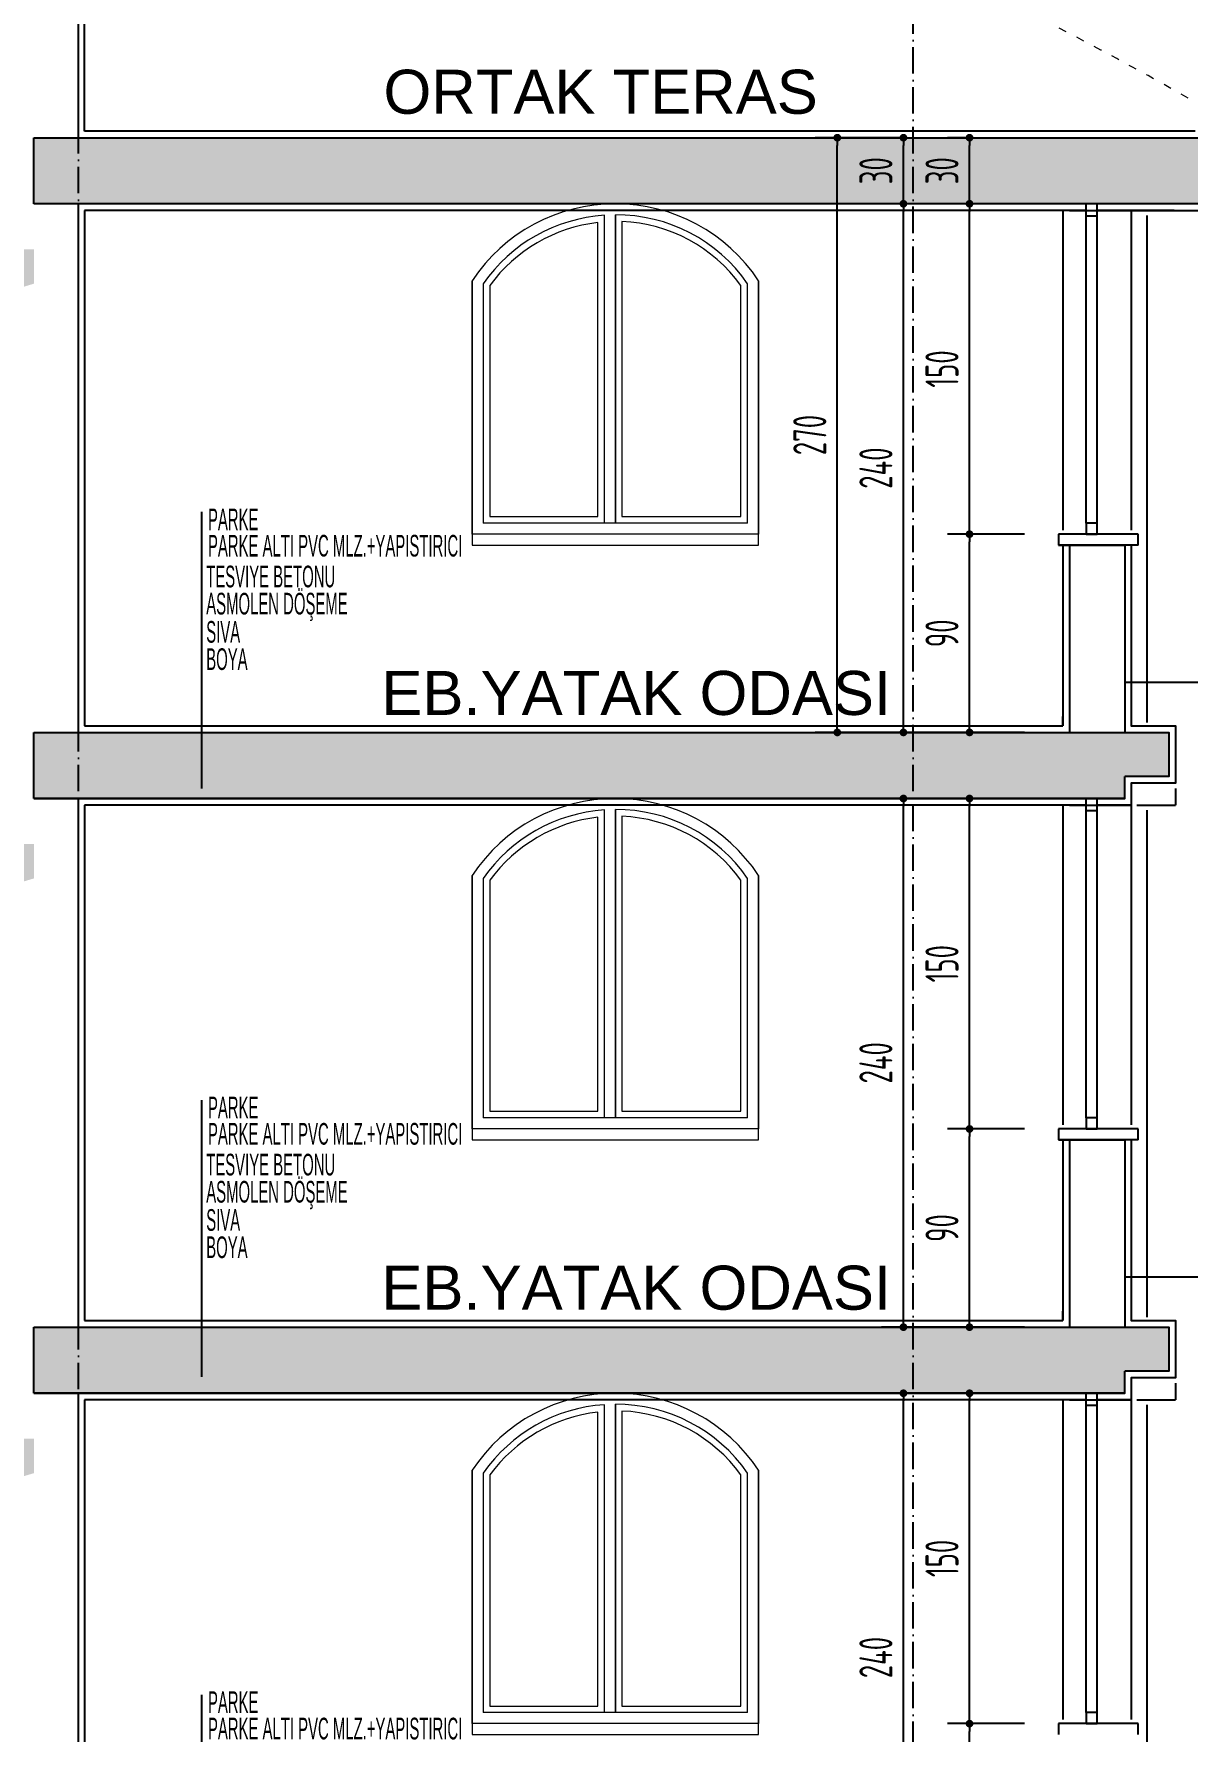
# Model space of a CAD drawing. Extents: x 41749 to 92598, y -24291 to 29432.
# Drawn here: x 73335 to 73859, y -22762 to -21991 of the extents above; entities that cross this region are included whole.
import ezdxf

# ---------------------------------------------------------------- set-up
doc = ezdxf.new("R2010")
doc.units = 0
doc.header["$MEASUREMENT"] = 0
doc.header["$PDMODE"] = 3
doc.linetypes.add('ACAD_ISO03W100', pattern=[30, 12, -18])
doc.linetypes.add('ACAD_ISO10W100', pattern=[18, 12, -3, 0, -3])
doc.layers.get('0').update_dxf_attribs({"linetype": 'CONTINUOUS'})
doc.layers.get('Defpoints').update_dxf_attribs({"linetype": 'CONTINUOUS'})
for name, color, linetype in [('ADAKENARI', 7, 'CONTINUOUS'), ('AKS', 10, 'CONTINUOUS'), ('CAM', 12, 'CONTINUOUS'), ('DUVAR', 6, 'CONTINUOUS'), ('İÇ ÖLÇÜ', 95, 'CONTINUOUS'), ('KAPEN', 83, 'CONTINUOUS'), ('KOLON', 5, 'CONTINUOUS'), ('MAHAL', 21, 'CONTINUOUS'), ('SIVA', 7, 'CONTINUOUS'), ('SıVA', 7, 'CONTINUOUS'), ('tar', 12, 'CONTINUOUS')]:
    doc.layers.add(name, color=color, linetype=linetype)
for name, color, linetype, lineweight in [('KAPI-ACILIM1', 13, 'ACAD_ISO03W100', 20), ('KAPI-GOR', 153, 'CONTINUOUS', 15), ('Yazı 1_20', 7, 'CONTINUOUS', 25)]:
    doc.layers.add(name, color=color, linetype=linetype, lineweight=lineweight)
doc.styles.add('ARIALNARROW', font='ARIALN.TTF')
doc.styles.add('mahal', font='arial.ttf', dxfattribs={"height": 70})
doc.styles.add('OLCU', font='isocpeur.ttf', dxfattribs={"width": 0.59})
doc.dimstyles.new('OLCU3', dxfattribs={"dimscale": 0.5, "dimtxt": 30, "dimasz": 7, "dimexe": 20, "dimexo": 0, "dimgap": 10, "dimtad": 1, "dimdec": 4, "dimrnd": 0.5, "dimdsep": 46, "dimtxsty": 'OLCU', "dimblk1": 'DOT', "dimblk2": 'DOT', "dimsah": 1, "dimcen": 0.09, "dimclrt": 4, "dimadec": 0, "dimazin": 0, "dimtfac": 1, "dimtdec": 4, "dimtix": 1, "dimtmove": 2, "dimatfit": 3, "dimfxl": 0, "dimtolj": 1, "dimtzin": 0, "dimarcsym": 0})

# ---------------------------------------------------------------- blocks, each defined once
blk = doc.blocks.new('DOT')
at = {"color": 0, "linetype": 'ByBlock'}
blk.add_line((-0.5, 0), (-1, 0), dxfattribs=at)
at = {"color": 0, "linetype": 'ByBlock', "const_width": 0.5}
blk.add_lwpolyline([(-0.25, 0, 1), (0.25, 0, 1)], format="xyb", close=True, dxfattribs=at)
blk = doc.blocks.new('*D27')
at = {"layer": 'Defpoints', "color": 0, "transparency": 16777216}
for p in [(73730.06, -22068.23), (73793.45, -22068.23), (73793.45, -22308.23)]:
    blk.add_point(p, dxfattribs=at)
at = {"layer": 'İÇ ÖLÇÜ', "color": 0, "lineweight": -2, "transparency": 16777216}
for p, q in [((73755.06, -22068.23), (73720.06, -22068.23)), ((73730.06, -22304.73), (73730.06, -22071.73)), ((73755.06, -22308.23), (73720.06, -22308.23))]:
    blk.add_line(p, q, dxfattribs=at)
at = {"layer": 'İÇ ÖLÇÜ', "color": 0, "lineweight": -2, "transparency": 16777216, "xscale": 3.5, "yscale": 3.5, "zscale": 3.5}
for p, rotation in [((73730.06, -22068.23), 90), ((73730.06, -22308.23), 270)]:
    blk.add_blockref('DOT', p, dxfattribs=dict(at, rotation=rotation))
at = {"layer": 'İÇ ÖLÇÜ', "color": 4, "transparency": 16777216, "insert": (73717.56, -22188.23), "char_height": 15, "attachment_point": 5, "rotation": 90, "style": 'OLCU'}
blk.add_mtext('\\A1;240', dxfattribs=at)
blk = doc.blocks.new('*D28')
at = {"layer": 'Defpoints', "color": 0, "transparency": 16777216}
for p in [(73700.06, -22038.23), (73763.45, -22038.23), (73763.45, -22308.23)]:
    blk.add_point(p, dxfattribs=at)
at = {"layer": 'İÇ ÖLÇÜ', "color": 0, "lineweight": -2, "transparency": 16777216}
for p, q in [((73725.06, -22038.23), (73690.06, -22038.23)), ((73700.06, -22304.73), (73700.06, -22041.73)), ((73725.06, -22308.23), (73690.06, -22308.23))]:
    blk.add_line(p, q, dxfattribs=at)
at = {"layer": 'İÇ ÖLÇÜ', "color": 0, "lineweight": -2, "transparency": 16777216, "xscale": 3.5, "yscale": 3.5, "zscale": 3.5}
for p, rotation in [((73700.06, -22038.23), 90), ((73700.06, -22308.23), 270)]:
    blk.add_blockref('DOT', p, dxfattribs=dict(at, rotation=rotation))
at = {"layer": 'İÇ ÖLÇÜ', "color": 4, "transparency": 16777216, "insert": (73687.56, -22173.23), "char_height": 15, "attachment_point": 5, "rotation": 90, "style": 'OLCU'}
blk.add_mtext('\\A1;270', dxfattribs=at)
blk = doc.blocks.new('*D29')
at = {"layer": 'Defpoints', "color": 0, "transparency": 16777216}
for p in [(73760.06, -22218.23), (73816.03, -22218.23), (73823.45, -22308.23)]:
    blk.add_point(p, dxfattribs=at)
at = {"layer": 'İÇ ÖLÇÜ', "color": 0, "lineweight": -2, "transparency": 16777216}
for p, q in [((73785.06, -22218.23), (73750.06, -22218.23)), ((73760.06, -22304.73), (73760.06, -22221.73)), ((73785.06, -22308.23), (73750.06, -22308.23))]:
    blk.add_line(p, q, dxfattribs=at)
at = {"layer": 'İÇ ÖLÇÜ', "color": 0, "lineweight": -2, "transparency": 16777216, "xscale": 3.5, "yscale": 3.5, "zscale": 3.5}
for p, rotation in [((73760.06, -22218.23), 90), ((73760.06, -22308.23), 270)]:
    blk.add_blockref('DOT', p, dxfattribs=dict(at, rotation=rotation))
at = {"layer": 'İÇ ÖLÇÜ', "color": 4, "transparency": 16777216, "insert": (73747.56, -22263.23), "char_height": 15, "attachment_point": 5, "rotation": 90, "style": 'OLCU'}
blk.add_mtext('\\A1;90', dxfattribs=at)
blk = doc.blocks.new('*D30')
at = {"layer": 'Defpoints', "color": 0, "transparency": 16777216}
for p in [(73760.06, -22068.23), (73812.54, -22068.23), (73816.03, -22218.23)]:
    blk.add_point(p, dxfattribs=at)
at = {"layer": 'İÇ ÖLÇÜ', "color": 0, "lineweight": -2, "transparency": 16777216}
for p, q in [((73785.06, -22068.23), (73750.06, -22068.23)), ((73760.06, -22214.73), (73760.06, -22071.73)), ((73785.06, -22218.23), (73750.06, -22218.23))]:
    blk.add_line(p, q, dxfattribs=at)
at = {"layer": 'İÇ ÖLÇÜ', "color": 0, "lineweight": -2, "transparency": 16777216, "xscale": 3.5, "yscale": 3.5, "zscale": 3.5}
for p, rotation in [((73760.06, -22068.23), 90), ((73760.06, -22218.23), 270)]:
    blk.add_blockref('DOT', p, dxfattribs=dict(at, rotation=rotation))
at = {"layer": 'İÇ ÖLÇÜ', "color": 4, "transparency": 16777216, "insert": (73747.56, -22143.23), "char_height": 15, "attachment_point": 5, "rotation": 90, "style": 'OLCU'}
blk.add_mtext('\\A1;150', dxfattribs=at)
blk = doc.blocks.new('KASA-2')
for p, q in [((-0.5, -0.5), (-0.5, 0.5)), ((-0.5, 0.5), (0.5, 0.5)), ((0.5, 0.5), (0.5, -0.5)), ((0.5, -0.5), (-0.5, -0.5))]:
    blk.add_line(p, q)
blk = doc.blocks.new('*D31')
at = {"layer": 'Defpoints', "color": 0, "transparency": 16777216}
for p in [(73760.06, -22038.23), (73768.33, -22038.23), (73812.54, -22068.23)]:
    blk.add_point(p, dxfattribs=at)
at = {"layer": 'İÇ ÖLÇÜ', "color": 0, "lineweight": -2, "transparency": 16777216}
for p, q in [((73760.18, -22038.23), (73750.06, -22038.23)), ((73760.06, -22064.73), (73760.06, -22041.73)), ((73760.18, -22068.23), (73750.06, -22068.23))]:
    blk.add_line(p, q, dxfattribs=at)
at = {"layer": 'İÇ ÖLÇÜ', "color": 0, "lineweight": -2, "transparency": 16777216, "xscale": 3.5, "yscale": 3.5, "zscale": 3.5}
for p, rotation in [((73760.06, -22038.23), 90), ((73760.06, -22068.23), 270)]:
    blk.add_blockref('DOT', p, dxfattribs=dict(at, rotation=rotation))
at = {"layer": 'İÇ ÖLÇÜ', "color": 4, "transparency": 16777216, "insert": (73747.56, -22053.23), "char_height": 15, "attachment_point": 5, "rotation": 90, "style": 'OLCU'}
blk.add_mtext('\\A1;30', dxfattribs=at)
blk = doc.blocks.new('*D32')
at = {"layer": 'Defpoints', "color": 0, "transparency": 16777216}
for p in [(73730.06, -22038.23), (73734.75, -22038.23), (73793.45, -22068.23)]:
    blk.add_point(p, dxfattribs=at)
at = {"layer": 'İÇ ÖLÇÜ', "color": 0, "lineweight": -2, "transparency": 16777216}
for p, q in [((73730.18, -22038.23), (73720.06, -22038.23)), ((73730.06, -22064.73), (73730.06, -22041.73)), ((73730.18, -22068.23), (73720.06, -22068.23))]:
    blk.add_line(p, q, dxfattribs=at)
at = {"layer": 'İÇ ÖLÇÜ', "color": 0, "lineweight": -2, "transparency": 16777216, "xscale": 3.5, "yscale": 3.5, "zscale": 3.5}
for p, rotation in [((73730.06, -22038.23), 90), ((73730.06, -22068.23), 270)]:
    blk.add_blockref('DOT', p, dxfattribs=dict(at, rotation=rotation))
at = {"layer": 'İÇ ÖLÇÜ', "color": 4, "transparency": 16777216, "insert": (73717.56, -22053.23), "char_height": 15, "attachment_point": 5, "rotation": 90, "style": 'OLCU'}
blk.add_mtext('\\A1;30', dxfattribs=at)
blk = doc.blocks.new('*D44')
at = {"layer": 'Defpoints', "color": 0, "transparency": 16777216}
for p in [(73730.06, -22338.23), (73793.45, -22338.23), (73793.45, -22578.23)]:
    blk.add_point(p, dxfattribs=at)
at = {"layer": 'İÇ ÖLÇÜ', "color": 0, "lineweight": -2, "transparency": 16777216}
for p, q in [((73755.06, -22338.23), (73720.06, -22338.23)), ((73730.06, -22574.73), (73730.06, -22341.73)), ((73755.06, -22578.23), (73720.06, -22578.23))]:
    blk.add_line(p, q, dxfattribs=at)
at = {"layer": 'İÇ ÖLÇÜ', "color": 0, "lineweight": -2, "transparency": 16777216, "xscale": 3.5, "yscale": 3.5, "zscale": 3.5}
for p, rotation in [((73730.06, -22338.23), 90), ((73730.06, -22578.23), 270)]:
    blk.add_blockref('DOT', p, dxfattribs=dict(at, rotation=rotation))
at = {"layer": 'İÇ ÖLÇÜ', "color": 4, "transparency": 16777216, "insert": (73717.56, -22458.23), "char_height": 15, "attachment_point": 5, "rotation": 90, "style": 'OLCU'}
blk.add_mtext('\\A1;240', dxfattribs=at)
blk = doc.blocks.new('*D45')
at = {"layer": 'Defpoints', "color": 0, "transparency": 16777216}
for p in [(73760.06, -22488.23), (73816.03, -22488.23), (73823.45, -22578.23)]:
    blk.add_point(p, dxfattribs=at)
at = {"layer": 'İÇ ÖLÇÜ', "color": 0, "lineweight": -2, "transparency": 16777216}
for p, q in [((73785.06, -22488.23), (73750.06, -22488.23)), ((73760.06, -22574.73), (73760.06, -22491.73)), ((73785.06, -22578.23), (73750.06, -22578.23))]:
    blk.add_line(p, q, dxfattribs=at)
at = {"layer": 'İÇ ÖLÇÜ', "color": 0, "lineweight": -2, "transparency": 16777216, "xscale": 3.5, "yscale": 3.5, "zscale": 3.5}
for p, rotation in [((73760.06, -22488.23), 90), ((73760.06, -22578.23), 270)]:
    blk.add_blockref('DOT', p, dxfattribs=dict(at, rotation=rotation))
at = {"layer": 'İÇ ÖLÇÜ', "color": 4, "transparency": 16777216, "insert": (73747.56, -22533.23), "char_height": 15, "attachment_point": 5, "rotation": 90, "style": 'OLCU'}
blk.add_mtext('\\A1;90', dxfattribs=at)
blk = doc.blocks.new('*D46')
at = {"layer": 'Defpoints', "color": 0, "transparency": 16777216}
for p in [(73760.06, -22338.23), (73812.54, -22338.23), (73816.03, -22488.23)]:
    blk.add_point(p, dxfattribs=at)
at = {"layer": 'İÇ ÖLÇÜ', "color": 0, "lineweight": -2, "transparency": 16777216}
for p, q in [((73785.06, -22338.23), (73750.06, -22338.23)), ((73760.06, -22484.73), (73760.06, -22341.73)), ((73785.06, -22488.23), (73750.06, -22488.23))]:
    blk.add_line(p, q, dxfattribs=at)
at = {"layer": 'İÇ ÖLÇÜ', "color": 0, "lineweight": -2, "transparency": 16777216, "xscale": 3.5, "yscale": 3.5, "zscale": 3.5}
for p, rotation in [((73760.06, -22338.23), 90), ((73760.06, -22488.23), 270)]:
    blk.add_blockref('DOT', p, dxfattribs=dict(at, rotation=rotation))
at = {"layer": 'İÇ ÖLÇÜ', "color": 4, "transparency": 16777216, "insert": (73747.56, -22413.23), "char_height": 15, "attachment_point": 5, "rotation": 90, "style": 'OLCU'}
blk.add_mtext('\\A1;150', dxfattribs=at)
blk = doc.blocks.new('*D56')
at = {"layer": 'Defpoints', "color": 0, "transparency": 16777216}
for p in [(73730.06, -22608.23), (73793.45, -22608.23), (73793.45, -22848.23)]:
    blk.add_point(p, dxfattribs=at)
at = {"layer": 'İÇ ÖLÇÜ', "color": 0, "lineweight": -2, "transparency": 16777216}
for p, q in [((73755.06, -22608.23), (73720.06, -22608.23)), ((73730.06, -22844.73), (73730.06, -22611.73)), ((73755.06, -22848.23), (73720.06, -22848.23))]:
    blk.add_line(p, q, dxfattribs=at)
at = {"layer": 'İÇ ÖLÇÜ', "color": 0, "lineweight": -2, "transparency": 16777216, "xscale": 3.5, "yscale": 3.5, "zscale": 3.5}
for p, rotation in [((73730.06, -22608.23), 90), ((73730.06, -22848.23), 270)]:
    blk.add_blockref('DOT', p, dxfattribs=dict(at, rotation=rotation))
at = {"layer": 'İÇ ÖLÇÜ', "color": 4, "transparency": 16777216, "insert": (73717.56, -22728.23), "char_height": 15, "attachment_point": 5, "rotation": 90, "style": 'OLCU'}
blk.add_mtext('\\A1;240', dxfattribs=at)
blk = doc.blocks.new('*D57')
at = {"layer": 'Defpoints', "color": 0, "transparency": 16777216}
for p in [(73760.06, -22758.23), (73816.03, -22758.23), (73823.45, -22848.23)]:
    blk.add_point(p, dxfattribs=at)
at = {"layer": 'İÇ ÖLÇÜ', "color": 0, "lineweight": -2, "transparency": 16777216}
for p, q in [((73785.06, -22758.23), (73750.06, -22758.23)), ((73760.06, -22844.73), (73760.06, -22761.73)), ((73785.06, -22848.23), (73750.06, -22848.23))]:
    blk.add_line(p, q, dxfattribs=at)
at = {"layer": 'İÇ ÖLÇÜ', "color": 0, "lineweight": -2, "transparency": 16777216, "xscale": 3.5, "yscale": 3.5, "zscale": 3.5}
for p, rotation in [((73760.06, -22758.23), 90), ((73760.06, -22848.23), 270)]:
    blk.add_blockref('DOT', p, dxfattribs=dict(at, rotation=rotation))
at = {"layer": 'İÇ ÖLÇÜ', "color": 4, "transparency": 16777216, "insert": (73747.56, -22803.23), "char_height": 15, "attachment_point": 5, "rotation": 90, "style": 'OLCU'}
blk.add_mtext('\\A1;90', dxfattribs=at)
blk = doc.blocks.new('*D58')
at = {"layer": 'Defpoints', "color": 0, "transparency": 16777216}
for p in [(73760.06, -22608.23), (73812.54, -22608.23), (73816.03, -22758.23)]:
    blk.add_point(p, dxfattribs=at)
at = {"layer": 'İÇ ÖLÇÜ', "color": 0, "lineweight": -2, "transparency": 16777216}
for p, q in [((73785.06, -22608.23), (73750.06, -22608.23)), ((73760.06, -22754.73), (73760.06, -22611.73)), ((73785.06, -22758.23), (73750.06, -22758.23))]:
    blk.add_line(p, q, dxfattribs=at)
at = {"layer": 'İÇ ÖLÇÜ', "color": 0, "lineweight": -2, "transparency": 16777216, "xscale": 3.5, "yscale": 3.5, "zscale": 3.5}
for p, rotation in [((73760.06, -22608.23), 90), ((73760.06, -22758.23), 270)]:
    blk.add_blockref('DOT', p, dxfattribs=dict(at, rotation=rotation))
at = {"layer": 'İÇ ÖLÇÜ', "color": 4, "transparency": 16777216, "insert": (73747.56, -22683.23), "char_height": 15, "attachment_point": 5, "rotation": 90, "style": 'OLCU'}
blk.add_mtext('\\A1;150', dxfattribs=at)

msp = doc.modelspace()

# ---------------------------------------------------------------- hatches: boundary and pattern name
at = {"layer": 'tar'}
h = msp.add_hatch(dxfattribs=at)
h.set_pattern_fill('ANSI33', color=256, scale=40, style=0)
h.paths.add_polyline_path([(73355.47336, -23448.22794), (73335.47336, -23448.22794), (73335.47336, -23668.22794), (73355.47336, -23668.22794)], flags=16)
h.paths.add_polyline_path([(73890.47336, -22038.22794), (73335.47336, -22038.22794), (73335.47336, -22068.22794), (73850.47341, -22068.22792), (73850.47349, -22068.22787), (73890.47345, -22068.22798)])
h.paths.add_polyline_path([(73335.47336, -22104.50656), (73335.47336, -22088.85294), (73278.92352, -22088.85294), (73278.92352, -22105.72794), (73239.85133, -22105.72794), (73239.85133, -22122.60294), (73215.47336, -22122.60294), (73215.47336, -22139.47794), (73190.47336, -22139.47794), (73190.47336, -22156.35294), (73165.47336, -22156.35294), (73165.47336, -22173.22794), (73140.47336, -22173.22794), (73140.47336, -22190.10294), (73115.47336, -22190.10294), (73115.47336, -22206.97794), (73090.47336, -22206.97794), (73090.47336, -22223.85294), (73061.09539, -22223.85294), (73061.09539, -22240.72794), (73022.0232, -22240.72794), (73022.0232, -22257.60294), (72965.47336, -22257.60294), (72965.47336, -22272.60294), (73025.12398, -22272.60294), (73067.82647, -22254.16003), (73098.41545, -22236.58942), (73123.86545, -22219.41067), (73148.86545, -22202.53567), (73173.86545, -22185.66067), (73198.86545, -22168.78567), (73223.93842, -22151.86141), (73247.16506, -22135.78339), (73284.05961, -22119.8489)], flags=17)
h.paths.add_polyline_path([(73850.47324, -22308.22794), (73829.09812, -22308.22794), (73335.47336, -22308.22794), (73335.47336, -22338.22794), (73830.47338, -22338.22792), (73830.47338, -22328.22785), (73850.47324, -22328.22794)])
h.paths.add_polyline_path([(73335.47336, -22358.85294), (73278.92352, -22358.85294), (73278.92352, -22375.72794), (73239.85133, -22375.72794), (73239.85133, -22392.60294), (73215.47336, -22392.60294), (73215.47336, -22409.47794), (73190.47336, -22409.47794), (73190.47336, -22426.35294), (73165.47336, -22426.35294), (73165.47336, -22443.22794), (73140.47336, -22443.22794), (73140.47336, -22460.10294), (73115.47336, -22460.10294), (73115.47336, -22476.97794), (73090.47336, -22476.97794), (73090.47336, -22493.85294), (73061.09539, -22493.85294), (73061.09539, -22510.72794), (73022.0232, -22510.72794), (73022.0232, -22527.60294), (72965.47336, -22527.60294), (72965.47336, -22542.60294), (73025.12398, -22542.60294), (73067.82647, -22524.16003), (73098.41545, -22506.58942), (73123.86545, -22489.41067), (73148.86545, -22472.53567), (73173.86545, -22455.66067), (73198.86545, -22438.78567), (73223.93842, -22421.86141), (73247.16506, -22405.78339), (73284.05961, -22389.8489), (73335.47336, -22374.50656)], flags=17)
h.paths.add_polyline_path([(73223.93842, -22691.86141), (73247.16506, -22675.78339), (73284.05961, -22659.8489), (73335.47336, -22644.50656), (73335.47336, -22628.85294), (73278.92352, -22628.85294), (73278.92352, -22645.72794), (73239.85133, -22645.72794), (73239.85133, -22662.60294), (73215.47336, -22662.60294), (73215.47336, -22679.47794), (73190.47336, -22679.47794), (73190.47336, -22696.35294), (73165.47336, -22696.35294), (73165.47336, -22713.22794), (73140.47336, -22713.22794), (73140.47336, -22730.10294), (73115.47336, -22730.10294), (73115.47336, -22746.97794), (73090.47336, -22746.97794), (73090.47336, -22763.85294), (73061.09539, -22763.85294), (73061.09539, -22780.72794), (73022.0232, -22780.72794), (73022.0232, -22797.60294), (72965.47336, -22797.60294), (72965.47336, -22812.60294), (73025.12398, -22812.60294), (73067.82647, -22794.16003), (73098.41545, -22776.58942), (73123.86545, -22759.41067), (73148.86545, -22742.53567), (73173.86545, -22725.66067), (73198.86545, -22708.78567)], flags=17)
h.paths.add_polyline_path([(73850.47324, -22578.22794), (73829.09812, -22578.22794), (73335.47336, -22578.22794), (73335.47336, -22608.22794), (73830.47338, -22608.22792), (73830.47338, -22598.22785), (73850.47324, -22598.22794)])
h.paths.add_polyline_path([(73850.47324, -22848.22794), (73829.09812, -22848.22794), (73335.47336, -22848.22794), (73335.47336, -22878.22794), (73830.47338, -22878.22792), (73830.47338, -22868.22785), (73850.47324, -22868.22794)])
h.paths.add_polyline_path([(73198.86545, -22978.78567), (73223.93842, -22961.86141), (73247.16506, -22945.78339), (73284.05961, -22929.8489), (73335.47336, -22914.50656), (73335.47336, -22898.85294), (73278.92352, -22898.85294), (73278.92352, -22915.72794), (73239.85133, -22915.72794), (73239.85133, -22932.60294), (73215.47336, -22932.60294), (73215.47336, -22949.47794), (73190.47336, -22949.47794), (73190.47336, -22966.35294), (73165.47336, -22966.35294), (73165.47336, -22983.22794), (73140.47336, -22983.22794), (73140.47336, -23000.10294), (73115.47336, -23000.10294), (73115.47336, -23016.97794), (73090.47336, -23016.97794), (73090.47336, -23033.85294), (73061.09539, -23033.85294), (73061.09539, -23050.72794), (73022.0232, -23050.72794), (73022.0232, -23067.60294), (72965.47336, -23067.60294), (72965.47336, -23082.60294), (73025.12398, -23082.60294), (73067.82647, -23064.16003), (73098.41545, -23046.58942), (73123.86545, -23029.41067), (73148.86545, -23012.53567), (73173.86545, -22995.66067)], flags=17)
h.paths.add_polyline_path([(73840.47324, -23118.22794), (73829.09812, -23118.22794), (73335.47336, -23118.22794), (73335.47336, -23148.22794), (73840.47336, -23148.22792), (73840.47336, -23138.22794), (73840.47324, -23138.22794)])
h.paths.add_polyline_path([(73830.47336, -23918.22794), (72015.47336, -23918.22794), (72015.47336, -23968.22794), (71665.95223, -23968.22794), (71665.95223, -23698.22794), (71640.95224, -23698.22794), (71640.95225, -23918.22794), (71640.95223, -23918.22794), (71640.95223, -24018.22794), (72045.47336, -24018.22794), (73830.47336, -24018.22794)])
h.paths.add_polyline_path([(71665.95224, -23668.22794), (71640.95223, -23668.22794), (71640.95223, -23698.22794), (71665.95223, -23698.22794)])
h.paths.add_polyline_path([(72765.47336, -23148.22794), (72765.47336, -23574.47794), (72671.29231, -23574.47794), (72671.29231, -23558.85294), (72655.47336, -23558.85294), (72655.47336, -23543.22794), (72639.65441, -23543.22794), (72639.65441, -23527.60294), (72545.47336, -23527.60294), (72545.47336, -23537.60294), (72619.72941, -23537.60294), (72667.18626, -23584.47794), (72765.47336, -23584.47794), (72765.47336, -23918.22794), (72785.47336, -23918.22794), (72785.47336, -23783.22794), (72945.47336, -23783.22794), (72945.47336, -23918.22794), (72965.47336, -23918.22794), (72965.47336, -23683.22794), (73335.47336, -23683.22794), (73335.47336, -23698.22794), (73830.47336, -23698.22794), (73830.47336, -23668.22794), (72965.47336, -23668.22794), (72965.47336, -23535.37079), (73022.81866, -23535.37079), (73067.04782, -23509.94101), (73084.40105, -23490.75214), (73093.03785, -23475.20345), (73116.02036, -23462.26272), (73152.83084, -23434.8946), (73335.47336, -23434.8946), (73335.47336, -23448.22794), (73830.47336, -23448.22794), (73830.47336, -23418.22794), (73135.47336, -23418.22794), (73135.47336, -23436.08508), (73110.47336, -23436.08508), (73110.47336, -23453.94222), (73085.47336, -23453.94222), (73085.47336, -23471.79936), (73076.21556, -23471.79936), (73076.21556, -23489.65651), (73061.14326, -23489.65651), (73061.14326, -23507.51365), (73020.83289, -23507.51365), (73020.83289, -23525.37079), (72965.47336, -23525.37079), (72965.47336, -23330.22794), (73009.71206, -23330.22794), (73070.18076, -23305.87107), (73087.47183, -23286.81146), (73100.52171, -23274.55679), (73198.79386, -23209.04202), (73226.8201, -23185.35787), (73237.00358, -23177.02472), (73248.75557, -23169.07073), (73284.0037, -23147.03525), (73335.47336, -23133.86584), (73335.47336, -23118.22794), (73294.74121, -23118.22794), (73294.74121, -23134.8946), (73242.33457, -23134.8946), (73242.33457, -23151.56127), (73224.26255, -23151.56127), (73224.26255, -23168.22794), (73215.47336, -23168.22794), (73215.47336, -23184.8946), (73190.47336, -23184.8946), (73190.47336, -23201.56127), (73165.47336, -23201.56127), (73165.47336, -23218.22794), (73140.47336, -23218.22794), (73140.47336, -23234.8946), (73115.47336, -23234.8946), (73115.47336, -23251.56127), (73090.47336, -23251.56127), (73090.47336, -23268.22794), (73076.68417, -23268.22794), (73076.68417, -23284.8946), (73058.61215, -23284.8946), (73058.61215, -23301.56127), (73006.20551, -23301.56127), (73006.20551, -23318.22794), (72965.47336, -23318.22794), (72965.47336, -21788.40603), (72945.47336, -21788.40603), (72945.47336, -23768.22794), (72785.47336, -23768.22794), (72785.47336, -21790.68641), (72765.47336, -21792.22363), (72765.47336, -22038.22794), (72210.47336, -22038.22794), (72210.47336, -22068.22789), (72765.47336, -22068.22794), (72765.47336, -22308.22794), (72210.47336, -22308.22794), (72210.47336, -22328.22794), (72230.4733, -22328.22785), (72230.4733, -22338.22794), (72765.47336, -22338.22794), (72765.47336, -22578.22794), (72210.47336, -22578.22794), (72210.47336, -22598.22794), (72230.4733, -22598.22785), (72230.4733, -22608.22794), (72765.47336, -22608.22794), (72765.47336, -22848.22794), (72210.47336, -22848.22794), (72210.47336, -22868.22794), (72230.4733, -22868.22785), (72230.4733, -22878.22794), (72765.47336, -22878.22794), (72765.47336, -23118.22794), (72220.47336, -23118.22794), (72010.47336, -23118.22793), (72010.47336, -23148.22798)])
h.paths.add_polyline_path([(72545.47336, -23448.22794), (72545.47336, -23418.22794), (71640.95223, -23418.22794), (71640.95223, -23448.22794)])
h.paths.add_polyline_path([(72545.47336, -23698.22794), (72545.47336, -23668.22794), (72015.47336, -23668.22794), (72015.47336, -23698.22794)], flags=17)

# ---------------------------------------------------------------- linework, layer by layer
for p, q in [((73830.47336, -22285.42782), (73871.83279, -22285.42782)), ((73830.47336, -22555.42782), (73871.83279, -22555.42782))]:
    msp.add_line(p, q)
at = {"layer": 'ADAKENARI'}
for p, q in [((73840.47324, -22073.48965), (73840.47324, -22303.74441)), ((73853.47324, -22333.61699), (73853.47324, -22341.22794)), ((73835.97875, -22341.22794), (73853.47324, -22341.22794)), ((73840.47324, -22343.48965), (73840.47324, -22573.74441)), ((73853.47336, -22603.61699), (73853.47336, -22611.22794)), ((73835.97888, -22611.22794), (73853.47336, -22611.22794)), ((73840.47324, -22613.48965), (73840.47324, -22843.74441))]:
    msp.add_line(p, q, dxfattribs=at)
for points in [[(73833.47336, -22241.22794), (73833.47336, -22305.22794), (73853.47324, -22305.22794), (73853.47324, -22308.22794)], [(73833.47336, -22511.22794), (73833.47336, -22575.22794), (73853.47324, -22575.22794), (73853.47324, -22578.22794)]]:
    msp.add_lwpolyline(points, dxfattribs=at)
at = {"layer": 'AKS', "linetype": 'ACAD_ISO10W100'}
for p, q in [((73355.62189, -24018.22794), (73355.62189, -21516.41996)), ((73734.47337, -24018.22794), (73734.47337, -21516.41996))]:
    msp.add_line(p, q, dxfattribs=at)
at = {"layer": 'CAM'}
for p, q in [((73802.47335, -22071.22794), (73802.47336, -22216.39156)), ((73833.47335, -22071.22794), (73833.47336, -22216.39156)), ((73802.47335, -22341.22794), (73802.47336, -22486.39156)), ((73833.47335, -22341.22794), (73833.47336, -22486.39156)), ((73802.47335, -22611.22794), (73802.47336, -22756.39156)), ((73833.47335, -22611.22794), (73833.47336, -22756.39156))]:
    msp.add_line(p, q, dxfattribs=at)
at = {"layer": 'DUVAR'}
for p, q in [((73355.47336, -21838.98945), (73355.47336, -22038.22794)), ((73355.47336, -22068.22794), (73355.47336, -22308.22794)), ((73805.47336, -22223.22794), (73805.47336, -22308.22794)), ((73830.47336, -22223.22794), (73805.47336, -22223.22794)), ((73830.47336, -22223.22794), (73830.47331, -22308.22794)), ((73830.47336, -22223.22794), (73830.47336, -22223.22794)), ((73830.47336, -22223.22796), (73830.47336, -22308.22794)), ((73355.47336, -22338.22794), (73355.47336, -22578.22794)), ((73805.47336, -22493.22794), (73805.47336, -22578.22794)), ((73830.47336, -22493.22794), (73805.47336, -22493.22794)), ((73830.47336, -22493.22794), (73830.47331, -22578.22794)), ((73830.47336, -22493.22794), (73830.47336, -22493.22794)), ((73830.47336, -22493.22796), (73830.47336, -22578.22794)), ((73355.47336, -22608.22794), (73355.47336, -22848.22794))]:
    msp.add_line(p, q, dxfattribs=at)
at = {"layer": 'KAPEN'}
for p, q in [((73812.97336, -22213.22794), (73812.97335, -22068.22794)), ((73817.97336, -22213.22794), (73817.97335, -22068.22794)), ((73817.97335, -22073.81135), (73812.97335, -22073.81135)), ((73817.97335, -22073.81135), (73812.97335, -22073.81135)), ((73812.97336, -22483.22794), (73812.97335, -22338.22794)), ((73817.97336, -22483.22794), (73817.97335, -22338.22794)), ((73817.97335, -22343.81135), (73812.97335, -22343.81135)), ((73817.97335, -22343.81135), (73812.97335, -22343.81135)), ((73812.97336, -22753.22794), (73812.97335, -22608.22794)), ((73817.97336, -22753.22794), (73817.97335, -22608.22794)), ((73817.97335, -22613.81135), (73812.97335, -22613.81135)), ((73817.97335, -22613.81135), (73812.97335, -22613.81135)), ((73817.97335, -22613.81135), (73812.97335, -22613.81135)), ((73817.97335, -22613.81135), (73812.97335, -22613.81135))]:
    msp.add_line(p, q, dxfattribs=at)
at = {"layer": 'KAPI-ACILIM1', "linetype": 'ACAD_ISO03W100', "ltscale": 0.3}
msp.add_arc((72920.47336, -23681.03868), 1907.78302, 59.43978808, 120.56021192, dxfattribs=at)
at = {"layer": 'KAPI-GOR'}
for p, q in [((73599.32484, -22073.22794), (73599.32484, -22213.22794)), ((73659.32484, -22213.22794), (73539.32484, -22213.22794)), ((73664.32484, -22218.22794), (73534.32484, -22218.22794)), ((73599.32484, -22343.22794), (73599.32484, -22483.22794)), ((73659.32484, -22483.22794), (73539.32484, -22483.22794)), ((73664.32484, -22488.22794), (73534.32484, -22488.22794)), ((73599.32484, -22613.22794), (73599.32484, -22753.22794)), ((73659.32484, -22753.22794), (73539.32484, -22753.22794)), ((73664.32484, -22758.22794), (73534.32484, -22758.22794))]:
    msp.add_line(p, q, dxfattribs=at)
for points in [[(73591.32484, -22210.22794), (73591.32484, -22076.7548)], [(73594.32484, -22213.22794), (73594.32484, -22073.42355)], [(73599.32484, -22213.22794), (73599.32484, -22073.22794)], [(73599.32484, -22073.22794), (73599.32484, -22213.22794)], [(73599.32484, -22073.22794), (73599.32484, -22213.22794)], [(73602.32484, -22076.30175), (73602.32484, -22210.22794)], [(73534.32484, -22218.22794), (73534.32484, -22103.15449)], [(73534.32484, -22103.15449), (73534.32484, -22223.22794), (73664.32484, -22223.22794), (73664.32484, -22103.15449)], [(73539.32484, -22104.5018), (73539.32484, -22213.22794)], [(73542.32484, -22105.3375), (73542.32484, -22210.22794), (73591.32484, -22210.22794)], [(73602.32484, -22210.22794), (73656.32484, -22210.22794), (73656.32484, -22105.3375)], [(73659.32484, -22213.22794), (73659.32484, -22104.5018)], [(73664.32484, -22103.15449), (73664.32484, -22218.22794)], [(73591.32484, -22480.22794), (73591.32484, -22346.7548)], [(73594.32484, -22483.22794), (73594.32484, -22343.42355)], [(73599.32484, -22483.22794), (73599.32484, -22343.22794)], [(73599.32484, -22343.22794), (73599.32484, -22483.22794)], [(73599.32484, -22343.22794), (73599.32484, -22483.22794)], [(73602.32484, -22346.30175), (73602.32484, -22480.22794)], [(73534.32484, -22488.22794), (73534.32484, -22373.15449)], [(73534.32484, -22373.15449), (73534.32484, -22493.22794), (73664.32484, -22493.22794), (73664.32484, -22373.15449)], [(73539.32484, -22374.5018), (73539.32484, -22483.22794)], [(73542.32484, -22375.3375), (73542.32484, -22480.22794), (73591.32484, -22480.22794)], [(73602.32484, -22480.22794), (73656.32484, -22480.22794), (73656.32484, -22375.3375)], [(73659.32484, -22483.22794), (73659.32484, -22374.5018)], [(73664.32484, -22373.15449), (73664.32484, -22488.22794)], [(73591.32484, -22750.22794), (73591.32484, -22616.7548)], [(73594.32484, -22753.22794), (73594.32484, -22613.42355)], [(73599.32484, -22753.22794), (73599.32484, -22613.22794)], [(73599.32484, -22613.22794), (73599.32484, -22753.22794)], [(73599.32484, -22613.22794), (73599.32484, -22753.22794)], [(73602.32484, -22616.30175), (73602.32484, -22750.22794)], [(73534.32484, -22758.22794), (73534.32484, -22643.15449)], [(73534.32484, -22643.15449), (73534.32484, -22763.22794), (73664.32484, -22763.22794), (73664.32484, -22643.15449)], [(73539.32484, -22644.5018), (73539.32484, -22753.22794)], [(73542.32484, -22645.3375), (73542.32484, -22750.22794), (73591.32484, -22750.22794)], [(73602.32484, -22750.22794), (73656.32484, -22750.22794), (73656.32484, -22645.3375)], [(73659.32484, -22753.22794), (73659.32484, -22644.5018)], [(73664.32484, -22643.15449), (73664.32484, -22758.22794)]]:
    msp.add_lwpolyline(points, dxfattribs=at)
for centre, radius, start, end in [((73599.32484, -22146.17528), 77.94735, 33.49891918, 146.50108082), ((73599.28411, -22146.4067), 73.15145, 93.88732281, 145.05070992), ((73599.51198, -22147.0825), 70.80264, 96.64015312, 143.87161105), ((73599.63834, -22145.81945), 72.59219, 34.69270748, 90.2474421), ((73599.45715, -22146.36685), 70.12376, 35.80999195, 87.65625567), ((73599.32484, -22416.17528), 77.94735, 33.49891918, 146.50108082), ((73599.28411, -22416.4067), 73.15145, 93.88732281, 145.05070992), ((73599.51198, -22417.0825), 70.80264, 96.64015312, 143.87161105), ((73599.63834, -22415.81945), 72.59219, 34.69270748, 90.2474421), ((73599.45715, -22416.36685), 70.12376, 35.80999195, 87.65625567), ((73599.32484, -22686.17528), 77.94735, 33.49891918, 146.50108082), ((73599.28411, -22686.4067), 73.15145, 93.88732281, 145.05070992), ((73599.51198, -22687.0825), 70.80264, 96.64015312, 143.87161105), ((73599.63834, -22685.81945), 72.59219, 34.69270748, 90.2474421), ((73599.45715, -22686.36685), 70.12376, 35.80999195, 87.65625567)]:
    msp.add_arc(centre, radius, start, end, dxfattribs=at)
at = {"layer": 'KOLON'}
for p, q in [((73335.47336, -22068.22794), (73335.47336, -22038.22794)), ((73335.47336, -22068.22794), (73335.47336, -22038.22794)), ((73335.47336, -22068.22794), (73335.47336, -22038.22794)), ((73335.47336, -22068.22794), (73335.47336, -22038.22794)), ((73335.47336, -22338.22794), (73335.47336, -22308.22794)), ((73335.47336, -22338.22794), (73335.47336, -22308.22794)), ((73335.47336, -22338.22794), (73335.47336, -22308.22794)), ((73335.47336, -22338.22794), (73335.47336, -22308.22794)), ((73335.47336, -22338.22794), (73335.47336, -22308.22794)), ((73335.47336, -22338.22794), (73335.47336, -22308.22794)), ((73335.47336, -22338.22794), (73335.47336, -22308.22794)), ((73335.47336, -22608.22794), (73335.47336, -22578.22794)), ((73335.47336, -22608.22794), (73335.47336, -22578.22794)), ((73335.47336, -22608.22794), (73335.47336, -22578.22794)), ((73335.47336, -22608.22794), (73335.47336, -22578.22794)), ((73335.47336, -22608.22794), (73335.47336, -22578.22794)), ((73335.47336, -22608.22794), (73335.47336, -22578.22794))]:
    msp.add_line(p, q, dxfattribs=at)
for points in [[(73335.47336, -22038.22794), (73890.47348, -22038.22794), (73890.47357, -22068.22798)], [(73829.09812, -22038.22794), (73890.47336, -22038.22794), (73890.47345, -22068.22798), (73850.47341, -22068.22792)], [(73829.09812, -22038.22794), (73890.47336, -22038.22794), (73890.47345, -22068.22798), (73850.47349, -22068.22787)], [(73850.47341, -22068.22792), (73335.47336, -22068.22794)], [(73335.47336, -22308.22794), (73850.47336, -22308.22794), (73850.47336, -22328.22794)], [(73335.47336, -22308.22794), (73850.47336, -22308.22794), (73850.47336, -22328.22794)], [(73829.09812, -22308.22794), (73850.47324, -22308.22794), (73850.47324, -22328.22794), (73830.47329, -22328.22789)], [(73829.09812, -22308.22794), (73850.47324, -22308.22794), (73850.47324, -22328.22794), (73830.47338, -22328.22785)], [(73829.09812, -22308.22794), (73850.47324, -22308.22794), (73850.47324, -22328.22794), (73830.47338, -22328.22785)], [(73335.47336, -22338.22794), (73830.47338, -22338.22794), (73830.47338, -22328.22785)], [(73830.47338, -22338.22792), (73335.47336, -22338.22794)], [(73335.47336, -22578.22794), (73850.47336, -22578.22794), (73850.47336, -22598.22794)], [(73335.47336, -22578.22794), (73850.47336, -22578.22794), (73850.47336, -22598.22794)], [(73335.47336, -22578.22794), (73850.47336, -22578.22794), (73850.47336, -22598.22794)], [(73335.47336, -22578.22794), (73850.47336, -22578.22794), (73850.47336, -22598.22794)], [(73335.47336, -22578.22794), (73850.47336, -22578.22794), (73850.47336, -22598.22794)], [(73335.47336, -22578.22794), (73850.47336, -22578.22794), (73850.47336, -22598.22794)], [(73829.09812, -22578.22794), (73850.47324, -22578.22794), (73850.47324, -22598.22794), (73830.47329, -22598.22789)], [(73829.09812, -22578.22794), (73850.47324, -22578.22794), (73850.47324, -22598.22794), (73830.47338, -22598.22785)], [(73829.09812, -22578.22794), (73850.47324, -22578.22794), (73850.47324, -22598.22794), (73830.47338, -22598.22785)], [(73829.09812, -22578.22794), (73850.47324, -22578.22794), (73850.47324, -22598.22794), (73830.47329, -22598.22789)], [(73829.09812, -22578.22794), (73850.47324, -22578.22794), (73850.47324, -22598.22794), (73830.47338, -22598.22785)], [(73829.09812, -22578.22794), (73850.47324, -22578.22794), (73850.47324, -22598.22794), (73830.47338, -22598.22785)], [(73829.09812, -22578.22794), (73850.47324, -22578.22794), (73850.47324, -22598.22794), (73830.47329, -22598.22789)], [(73829.09812, -22578.22794), (73850.47324, -22578.22794), (73850.47324, -22598.22794), (73830.47338, -22598.22785)], [(73829.09812, -22578.22794), (73850.47324, -22578.22794), (73850.47324, -22598.22794), (73830.47338, -22598.22785)], [(73335.47336, -22608.22794), (73830.47338, -22608.22794), (73830.47338, -22598.22785)], [(73335.47336, -22608.22794), (73830.47338, -22608.22794), (73830.47338, -22598.22785)], [(73335.47336, -22608.22794), (73830.47338, -22608.22794), (73830.47338, -22598.22785)], [(73830.47338, -22608.22792), (73335.47336, -22608.22794)], [(73830.47338, -22608.22792), (73335.47336, -22608.22794)]]:
    msp.add_lwpolyline(points, dxfattribs=at)
at = {"layer": 'SIVA'}
for p, q in [((73802.47331, -22071.22794), (73358.47336, -22071.22794)), ((73358.47336, -22071.22794), (73358.47336, -22305.22794)), ((73802.47336, -22305.22794), (73802.47336, -22300.99338)), ((73358.47336, -22305.22794), (73802.47336, -22305.22794)), ((73802.47331, -22341.22794), (73358.47336, -22341.22794)), ((73358.47336, -22341.22794), (73358.47336, -22575.22794)), ((73802.47336, -22575.22794), (73802.47336, -22570.99338)), ((73802.47336, -22575.22794), (73802.47336, -22570.99338)), ((73358.47336, -22575.22794), (73802.47336, -22575.22794)), ((73358.47336, -22575.22794), (73802.47336, -22575.22794)), ((73802.47331, -22611.22794), (73358.47336, -22611.22794)), ((73802.47331, -22611.22794), (73358.47336, -22611.22794)), ((73358.47336, -22611.22794), (73358.47336, -22845.22794))]:
    msp.add_line(p, q, dxfattribs=at)
at = {"layer": 'SıVA'}
for p, q in [((73358.47336, -22035.22794), (73358.47336, -21808.79158)), ((73862.47348, -22035.22794), (73358.47336, -22035.22794)), ((73802.47336, -22071.22794), (73802.47335, -22071.22794)), ((73812.97335, -22071.22794), (73802.47335, -22071.22794)), ((73805.47335, -22071.22794), (73893.47348, -22071.22771)), ((73852.97339, -22071.22792), (73817.97335, -22071.22794)), ((73836.56983, -22218.22794), (73800.47336, -22218.22794)), ((73800.47336, -22218.22794), (73800.47336, -22223.22794)), ((73800.47336, -22223.22794), (73830.47336, -22223.22794)), ((73836.56983, -22223.22794), (73800.47336, -22223.22794)), ((73802.47336, -22223.22794), (73802.47336, -22305.22794)), ((73833.47336, -22223.22794), (73833.47336, -22241.22794)), ((73836.56983, -22223.22794), (73836.56983, -22218.22794)), ((73833.47336, -22241.22794), (73833.47336, -22241.22794)), ((73802.47336, -22341.22794), (73802.47335, -22341.22794)), ((73812.97335, -22341.22794), (73802.47335, -22341.22794)), ((73805.47335, -22341.22794), (73833.4733, -22341.22786)), ((73833.4733, -22341.22793), (73817.97335, -22341.22794)), ((73836.56983, -22488.22794), (73800.47336, -22488.22794)), ((73800.47336, -22488.22794), (73800.47336, -22493.22794)), ((73800.47336, -22493.22794), (73830.47336, -22493.22794)), ((73836.56983, -22493.22794), (73800.47336, -22493.22794)), ((73802.47336, -22493.22794), (73802.47336, -22575.22794)), ((73833.47336, -22493.22794), (73833.47336, -22511.22794)), ((73836.56983, -22493.22794), (73836.56983, -22488.22794)), ((73833.47336, -22511.22794), (73833.47336, -22511.22794)), ((73802.47336, -22611.22794), (73802.47335, -22611.22794)), ((73812.97335, -22611.22794), (73802.47335, -22611.22794)), ((73802.47336, -22611.22794), (73802.47335, -22611.22794)), ((73812.97335, -22611.22794), (73802.47335, -22611.22794)), ((73805.47335, -22611.22794), (73833.4733, -22611.22786)), ((73805.47335, -22611.22794), (73833.4733, -22611.22786)), ((73833.4733, -22611.22793), (73817.97335, -22611.22794)), ((73833.4733, -22611.22793), (73817.97335, -22611.22794)), ((73836.56983, -22758.22794), (73800.47336, -22758.22794)), ((73800.47336, -22758.22794), (73800.47336, -22763.22794)), ((73836.56983, -22763.22794), (73836.56983, -22758.22794))]:
    msp.add_line(p, q, dxfattribs=at)
for points in [[(73853.47324, -22308.22794), (73853.47324, -22331.22794), (73833.4733, -22331.2279), (73833.47331, -22363.22784)], [(73853.47324, -22308.22794), (73853.47324, -22331.22794), (73833.47338, -22331.22785)], [(73853.47324, -22578.22794), (73853.47324, -22601.22794), (73833.4733, -22601.2279), (73833.47331, -22633.22784)], [(73853.47324, -22578.22794), (73853.47324, -22601.22794), (73833.4733, -22601.2279), (73833.47331, -22633.22784)], [(73853.47324, -22578.22794), (73853.47324, -22601.22794), (73833.4733, -22601.2279), (73833.47331, -22633.22784)], [(73853.47324, -22578.22794), (73853.47324, -22601.22794), (73833.47338, -22601.22785)], [(73853.47324, -22578.22794), (73853.47324, -22601.22794), (73833.47338, -22601.22785)], [(73853.47324, -22578.22794), (73853.47324, -22601.22794), (73833.47338, -22601.22785)]]:
    msp.add_lwpolyline(points, dxfattribs=at)
at = {"layer": 'Yazı 1_20'}
for p, q in [((73411.6989, -22333.71716), (73411.6989, -22208.13416)), ((73411.6989, -22333.71716), (73411.6989, -22208.13416)), ((73411.6989, -22600.71716), (73411.6989, -22475.13416)), ((73411.6989, -22600.71716), (73411.6989, -22475.13416)), ((73411.6989, -22870.71716), (73411.6989, -22745.13416)), ((73411.6989, -22870.71716), (73411.6989, -22745.13416))]:
    msp.add_line(p, q, dxfattribs=at)

# ---------------------------------------------------------------- block references
at = {"layer": 'KAPEN', "xscale": -5, "yscale": 5, "zscale": 5, "rotation": 90}
for p in [(73815.47336, -22215.72794), (73815.47336, -22485.72794), (73815.47336, -22755.72794)]:
    msp.add_blockref('KASA-2', p, dxfattribs=at)

# ---------------------------------------------------------------- texts
at = {"layer": 'MAHAL', "char_height": 20, "width": 318.296, "attachment_point": 5, "style": 'mahal'}
for s, insert in [('ORTAK TERAS ', (73592.64694, -22017.5066)), ('{\\fArial|b0|i0|c186|p34;EB.YATAK ODASI}', (73608.80065, -22290.44902)), ('{\\fArial|b0|i0|c186|p34;EB.YATAK ODASI}', (73608.80065, -22560.44902))]:
    msp.add_mtext(s, dxfattribs=dict(at, insert=insert))
at = {"layer": 'Yazı 1_20', "style": 'ARIALNARROW', "width": 0.6}
for s, p in [('PARKE', (73414.4521, -22216.42113)), ('PARKE', (73414.4521, -22216.42113)), ('PARKE ALTI PVC MLZ.+YAPISTIRICI', (73414.4521, -22228.37388)), ('PARKE ALTI PVC MLZ.+YAPISTIRICI', (73414.4521, -22228.37388)), ('TESVIYE BETONU', (73413.64923, -22242.34829)), ('TESVIYE BETONU', (73413.64923, -22242.34829)), ('ASMOLEN DÖŞEME', (73413.64923, -22254.67231)), ('SIVA ', (73413.64923, -22267.48)), ('SIVA ', (73413.64923, -22267.48)), ('BOYA', (73413.64923, -22279.86585)), ('BOYA', (73413.64923, -22279.86585)), ('PARKE', (73414.4521, -22483.42113)), ('PARKE', (73414.4521, -22483.42113)), ('PARKE ALTI PVC MLZ.+YAPISTIRICI', (73414.4521, -22495.37388)), ('PARKE ALTI PVC MLZ.+YAPISTIRICI', (73414.4521, -22495.37388)), ('TESVIYE BETONU', (73413.64923, -22509.34829)), ('TESVIYE BETONU', (73413.64923, -22509.34829)), ('ASMOLEN DÖŞEME', (73413.64923, -22521.67231)), ('SIVA ', (73413.64923, -22534.48)), ('SIVA ', (73413.64923, -22534.48)), ('BOYA', (73413.64923, -22546.86585)), ('BOYA', (73413.64923, -22546.86585)), ('PARKE', (73414.4521, -22753.42113)), ('PARKE', (73414.4521, -22753.42113)), ('PARKE ALTI PVC MLZ.+YAPISTIRICI', (73414.4521, -22765.37388)), ('PARKE ALTI PVC MLZ.+YAPISTIRICI', (73414.4521, -22765.37388))]:
    msp.add_text(s, height=9.828, dxfattribs=at).set_placement(p)

# ---------------------------------------------------------------- dimensions: what is measured, and where the dimension line sits
at = {"layer": 'İÇ ÖLÇÜ'}
for base, p1, p2, picture, middle in [((73700.05518, -22038.22794), (73763.45365, -22308.22794), (73763.45365, -22038.22794), '*D28', (73687.55518, -22173.22794)), ((73730.05518, -22068.22794), (73793.45365, -22308.22794), (73793.45365, -22068.22794), '*D27', (73717.55518, -22188.22794)), ((73760.05518, -22068.22794), (73816.03113, -22218.22794), (73812.54296, -22068.22794), '*D30', (73747.55518, -22143.22794)), ((73760.05518, -22218.22794), (73823.45365, -22308.22794), (73816.03113, -22218.22794), '*D29', (73747.55518, -22263.22794)), ((73730.05518, -22338.22794), (73793.45365, -22578.22794), (73793.45365, -22338.22794), '*D44', (73717.55518, -22458.22794)), ((73760.05518, -22338.22794), (73816.03113, -22488.22794), (73812.54296, -22338.22794), '*D46', (73747.55518, -22413.22794)), ((73760.05518, -22488.22794), (73823.45365, -22578.22794), (73816.03113, -22488.22794), '*D45', (73747.55518, -22533.22794)), ((73730.05518, -22608.22794), (73793.45365, -22848.22794), (73793.45365, -22608.22794), '*D56', (73717.55518, -22728.22794)), ((73760.05518, -22608.22794), (73816.03113, -22758.22794), (73812.54296, -22608.22794), '*D58', (73747.55518, -22683.22794)), ((73760.05518, -22758.22794), (73823.45365, -22848.22794), (73816.03113, -22758.22794), '*D57', (73747.55518, -22803.22794))]:
    dim = msp.add_linear_dim(base=base, p1=p1, p2=p2, angle=90, dimstyle='OLCU3', dxfattribs=at)
    dim.commit()
    dim.dimension.update_dxf_attribs({"geometry": picture, "text_midpoint": middle})
for base, p1, p2, picture, middle in [((73730.05518, -22038.22794), (73793.45365, -22068.22794), (73734.7542, -22038.22794), '*D32', (73717.55518, -22053.22794)), ((73760.05518, -22038.22794), (73812.54296, -22068.22794), (73768.32981, -22038.22794), '*D31', (73747.55518, -22053.22794))]:
    dim = msp.add_linear_dim(base=base, p1=p1, p2=p2, angle=90, dimstyle='OLCU3', override={"dimfxl": 0.25}, dxfattribs=at)
    dim.commit()
    dim.dimension.update_dxf_attribs({"geometry": picture, "text_midpoint": middle})

doc.saveas('drawing.dxf')
